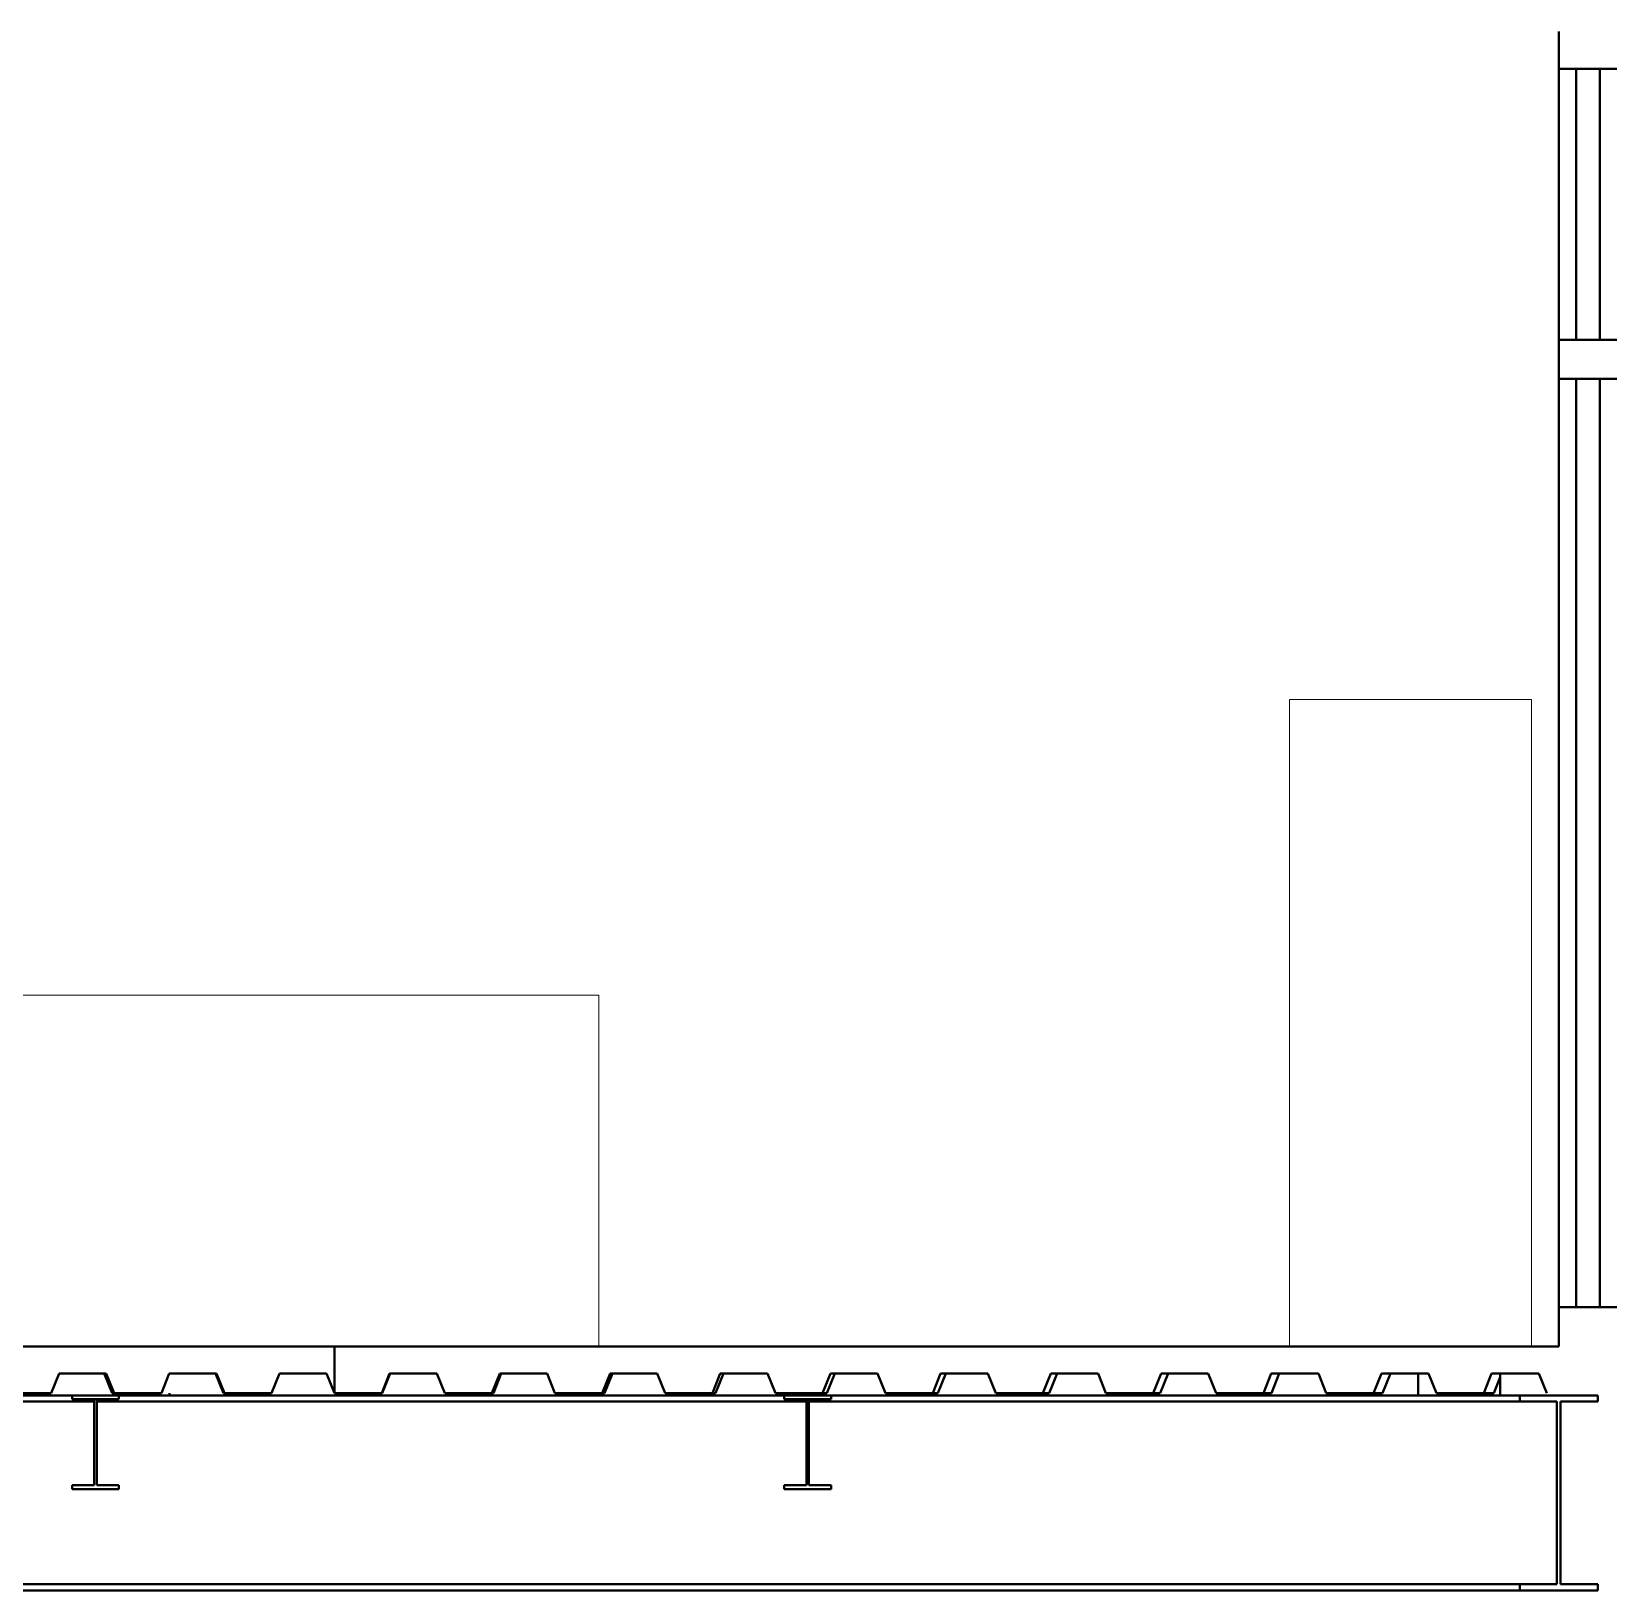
# Model space of a CAD drawing. Header units: metres. Extents: x 78 to 178, y -74 to 157.
# Drawn here: x 128.754 to 132.795, y -55.877 to -51.881 of the extents above; entities that cross this region are included whole.
import ezdxf

# ---------------------------------------------------------------- set-up
doc = ezdxf.new("R2010")
doc.units = ezdxf.units.M
for name, color, linetype, lineweight in [('01_Fina', 252, 'Continuous', 15), ('Cortes', 7, 'Continuous', 40), ('ventanas', 132, 'Continuous', 9)]:
    doc.layers.add(name, color=color, linetype=linetype, lineweight=lineweight)

msp = doc.modelspace()

# ---------------------------------------------------------------- linework, layer by layer
at = {"layer": '01_Fina'}
for q in [(126.95784, -54.35079), (130.20784, -55.25079)]:
    msp.add_line((130.20784, -54.35079), q, dxfattribs=at)
msp.add_lwpolyline([(132.59795, -55.25079), (131.97815, -55.25079), (131.97815, -53.59325), (132.59795, -53.59325)], close=True, dxfattribs=at)
at = {"layer": 'Cortes'}
for p, q in [((132.66795, -51.88079), (132.66795, -54.98118)), ((132.81795, -51.97651), (132.66795, -51.97651)), ((132.74325, -52.67079), (132.66795, -52.67079)), ((132.81795, -52.67079), (132.74325, -52.67079)), ((132.66795, -52.77079), (132.74295, -52.77079)), ((132.74325, -52.77079), (132.74295, -52.77079)), ((132.74325, -52.77079), (132.81795, -52.77079)), ((132.66795, -55.13314), (132.66795, -54.98118)), ((132.66795, -55.13314), (132.66795, -55.25079)), ((132.66795, -55.15079), (132.81795, -55.15079)), ((129.53062, -55.25079), (128.65835, -55.25079)), ((129.53062, -55.25079), (129.53062, -55.37079)), ((129.80058, -55.25079), (129.53062, -55.25079)), ((131.78707, -55.25079), (129.80058, -55.25079)), ((132.40784, -55.25079), (131.78707, -55.25079)), ((132.41404, -55.25079), (132.40784, -55.25079)), ((132.42404, -55.25079), (132.41404, -55.25079)), ((132.51795, -55.25079), (132.42404, -55.25079)), ((132.51795, -55.25079), (132.52795, -55.25079)), ((132.52795, -55.25079), (132.66795, -55.25079)), ((128.80441, -55.37079), (128.82459, -55.32079)), ((128.82459, -55.32079), (128.94056, -55.32079)), ((128.94056, -55.32079), (128.96091, -55.37079)), ((128.94056, -55.32079), (128.94562, -55.32079)), ((128.94562, -55.32079), (128.96579, -55.37079)), ((129.08683, -55.37079), (129.107, -55.32079)), ((129.107, -55.32079), (129.22542, -55.32079)), ((129.24577, -55.37079), (129.22542, -55.32079)), ((129.22542, -55.32079), (129.22804, -55.32079)), ((129.22804, -55.32079), (129.24821, -55.37079)), ((129.36924, -55.37079), (129.38941, -55.32079)), ((129.38941, -55.32079), (129.51027, -55.32079)), ((129.53062, -55.37079), (129.51027, -55.32079)), ((129.65166, -55.37079), (129.67183, -55.32079)), ((129.67305, -55.32079), (129.6527, -55.37079)), ((129.67183, -55.32079), (129.67305, -55.32079)), ((129.67305, -55.32079), (129.79286, -55.32079)), ((129.79286, -55.32079), (129.81304, -55.37079)), ((129.93407, -55.37079), (129.95424, -55.32079)), ((129.95791, -55.32079), (129.93756, -55.37079)), ((129.95424, -55.32079), (129.95791, -55.32079)), ((129.95791, -55.32079), (130.07528, -55.32079)), ((130.07528, -55.32079), (130.09545, -55.37079)), ((130.21648, -55.37079), (130.23666, -55.32079)), ((130.24276, -55.32079), (130.22242, -55.37079)), ((130.23666, -55.32079), (130.24276, -55.32079)), ((130.24276, -55.32079), (130.35769, -55.32079)), ((130.35769, -55.32079), (130.37786, -55.37079)), ((130.4989, -55.37079), (130.51907, -55.32079)), ((130.52762, -55.32079), (130.50727, -55.37079)), ((130.51907, -55.32079), (130.52762, -55.32079)), ((130.52762, -55.32079), (130.6401, -55.32079)), ((130.6401, -55.32079), (130.66028, -55.37079)), ((130.78131, -55.37079), (130.80148, -55.32079)), ((130.81248, -55.32079), (130.79213, -55.37079)), ((130.80148, -55.32079), (130.81248, -55.32079)), ((130.81248, -55.32079), (130.92252, -55.32079)), ((130.92252, -55.32079), (130.94269, -55.37079)), ((131.06373, -55.37079), (131.0839, -55.32079)), ((131.09733, -55.32079), (131.07699, -55.37079)), ((131.0839, -55.32079), (131.09733, -55.32079)), ((131.09733, -55.32079), (131.20493, -55.32079)), ((131.20493, -55.32079), (131.2251, -55.37079)), ((131.34614, -55.37079), (131.36631, -55.32079)), ((131.38219, -55.32079), (131.36184, -55.37079)), ((131.36631, -55.32079), (131.38219, -55.32079)), ((131.38219, -55.32079), (131.48735, -55.32079)), ((131.48735, -55.32079), (131.50752, -55.37079)), ((131.62855, -55.37079), (131.64873, -55.32079)), ((131.66705, -55.32079), (131.6467, -55.37079)), ((131.64873, -55.32079), (131.66705, -55.32079)), ((131.66705, -55.32079), (131.76976, -55.32079)), ((131.76976, -55.32079), (131.78993, -55.37079)), ((131.91097, -55.37079), (131.93114, -55.32079)), ((131.93114, -55.32079), (131.9519, -55.32079)), ((131.9519, -55.32079), (131.93156, -55.37079)), ((131.9519, -55.32079), (132.05217, -55.32079)), ((132.05217, -55.32079), (132.07235, -55.37079)), ((132.19338, -55.37079), (132.21355, -55.32079)), ((132.21355, -55.32079), (132.23676, -55.32079)), ((132.23676, -55.32079), (132.21641, -55.37079)), ((132.23676, -55.32079), (132.30784, -55.32079)), ((132.30784, -55.37651), (132.30784, -55.32079)), ((132.30784, -55.32079), (132.33459, -55.32079)), ((132.33459, -55.32079), (132.35476, -55.37079)), ((132.47579, -55.37079), (132.49597, -55.32079)), ((132.49597, -55.32079), (132.51795, -55.32079)), ((132.51795, -55.3298), (132.51795, -55.32079)), ((132.51795, -55.32079), (132.617, -55.32079)), ((132.617, -55.32079), (132.63717, -55.37079)), ((132.51795, -55.3298), (132.50127, -55.37079)), ((132.51795, -55.37651), (132.51795, -55.3298)), ((128.91485, -55.39251), (127.09605, -55.39251)), ((128.85795, -55.37651), (127.15295, -55.37651)), ((128.68338, -55.37079), (128.80441, -55.37079)), ((128.85795, -55.38631), (128.85795, -55.37651)), ((128.85795, -55.37651), (128.97795, -55.37651)), ((128.85795, -55.38631), (128.91485, -55.38631)), ((128.92105, -55.38631), (128.91485, -55.38631)), ((128.91485, -55.39251), (128.91485, -55.38631)), ((128.91485, -55.39251), (128.91485, -55.60671)), ((128.97795, -55.38631), (128.92105, -55.38631)), ((128.92105, -55.38631), (128.92105, -55.39251)), ((130.73985, -55.39251), (128.92105, -55.39251)), ((128.92105, -55.39251), (128.92105, -55.60671)), ((128.96091, -55.37079), (128.96579, -55.37079)), ((128.96579, -55.37079), (129.08683, -55.37079)), ((128.97795, -55.37651), (128.97795, -55.38631)), ((130.68295, -55.37651), (128.97795, -55.37651)), ((129.00404, -55.37079), (129.00404, -55.37651)), ((129.10795, -55.37079), (129.10795, -55.37651)), ((129.24577, -55.37079), (129.24821, -55.37079)), ((129.24821, -55.37079), (129.36924, -55.37079)), ((129.53062, -55.37079), (129.65166, -55.37079)), ((129.65166, -55.37079), (129.6527, -55.37079)), ((129.81304, -55.37079), (129.93407, -55.37079)), ((129.93407, -55.37079), (129.93756, -55.37079)), ((130.09545, -55.37079), (130.21648, -55.37079)), ((130.21648, -55.37079), (130.22242, -55.37079)), ((130.37786, -55.37079), (130.4989, -55.37079)), ((130.4989, -55.37079), (130.50727, -55.37079)), ((130.66028, -55.37079), (130.78131, -55.37079)), ((130.68295, -55.38631), (130.68295, -55.37651)), ((130.68295, -55.37651), (130.80295, -55.37651)), ((130.68295, -55.38631), (130.73985, -55.38631)), ((130.74605, -55.38631), (130.73985, -55.38631)), ((130.73985, -55.39251), (130.73985, -55.38631)), ((130.73985, -55.39251), (130.73985, -55.60671)), ((130.80295, -55.38631), (130.74605, -55.38631)), ((130.74605, -55.38631), (130.74605, -55.39251)), ((132.56795, -55.39251), (130.74605, -55.39251)), ((130.74605, -55.39251), (130.74605, -55.60671)), ((130.78131, -55.37079), (130.79213, -55.37079)), ((130.80295, -55.37651), (130.80295, -55.38631)), ((132.30784, -55.37651), (130.80295, -55.37651)), ((130.94269, -55.37079), (131.06373, -55.37079)), ((131.06373, -55.37079), (131.07699, -55.37079)), ((131.2251, -55.37079), (131.34614, -55.37079)), ((131.34614, -55.37079), (131.36184, -55.37079)), ((131.50752, -55.37079), (131.62855, -55.37079)), ((131.62855, -55.37079), (131.6467, -55.37079)), ((131.78993, -55.37079), (131.91097, -55.37079)), ((131.91097, -55.37079), (131.93156, -55.37079)), ((132.07235, -55.37079), (132.19338, -55.37079)), ((132.19338, -55.37079), (132.21641, -55.37079)), ((132.41404, -55.37651), (132.30784, -55.37651)), ((132.35476, -55.37079), (132.41404, -55.37079)), ((132.41404, -55.37651), (132.41404, -55.37079)), ((132.41404, -55.37079), (132.47579, -55.37079)), ((132.51795, -55.37651), (132.41404, -55.37651)), ((132.47579, -55.37079), (132.50127, -55.37079)), ((132.56795, -55.37651), (132.51795, -55.37651)), ((132.56795, -55.37651), (132.56795, -55.39251)), ((132.76795, -55.37651), (132.56795, -55.37651)), ((132.56795, -55.39251), (132.66295, -55.39251)), ((132.66295, -55.39251), (132.66295, -55.86051)), ((132.67295, -55.86051), (132.67295, -55.39251)), ((132.67295, -55.39251), (132.76795, -55.39251)), ((132.76795, -55.39251), (132.76795, -55.37651)), ((128.91485, -55.60671), (128.85795, -55.60671)), ((128.85795, -55.61651), (128.85795, -55.60671)), ((128.92105, -55.60671), (128.97795, -55.60671)), ((128.97795, -55.60671), (128.97795, -55.61651)), ((130.73985, -55.60671), (130.68295, -55.60671)), ((130.68295, -55.61651), (130.68295, -55.60671)), ((130.74605, -55.60671), (130.80295, -55.60671)), ((130.80295, -55.60671), (130.80295, -55.61651)), ((128.97795, -55.61651), (128.85795, -55.61651)), ((130.80295, -55.61651), (130.68295, -55.61651)), ((132.56795, -55.86051), (125.27105, -55.86051)), ((128.76846, -55.87651), (125.73906, -55.87651)), ((129.91069, -55.87651), (128.76846, -55.87651)), ((131.89717, -55.87651), (129.91069, -55.87651)), ((132.56795, -55.87651), (131.89717, -55.87651)), ((132.51795, -55.87651), (132.52795, -55.87651)), ((132.66295, -55.86051), (132.56795, -55.86051)), ((132.56795, -55.86051), (132.56795, -55.87224)), ((132.56795, -55.87224), (132.56795, -55.87651)), ((132.56795, -55.87651), (132.72795, -55.87651)), ((132.76795, -55.86051), (132.67295, -55.86051)), ((132.72795, -55.87651), (132.73795, -55.87651)), ((132.73795, -55.87651), (132.76795, -55.87651)), ((132.76795, -55.87651), (132.76795, -55.86051))]:
    msp.add_line(p, q, dxfattribs=at)
at = {"layer": 'ventanas', "lineweight": 40}
for p, q in [((132.71295, -51.97651), (132.71295, -52.67079)), ((132.77295, -51.97651), (132.77295, -52.67079)), ((132.71295, -52.77079), (132.71295, -55.15079)), ((132.77295, -52.77079), (132.77295, -55.15079))]:
    msp.add_line(p, q, dxfattribs=at)

doc.saveas('drawing.dxf')
